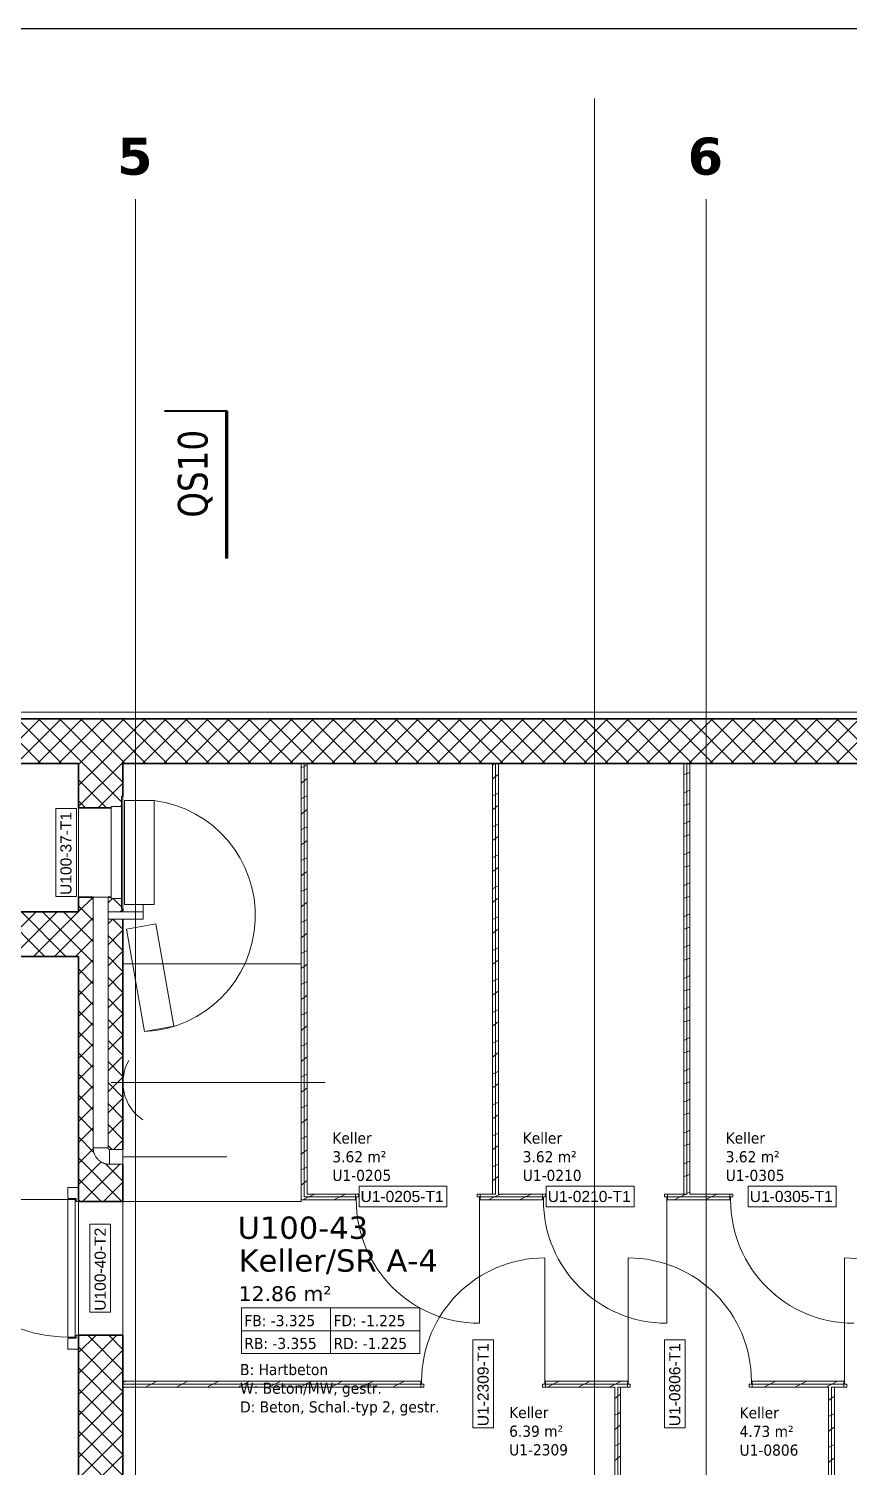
# Model space of a CAD drawing. Extents: x -982 to 937, y -179 to 616.
# Drawn here: x -601 to -490.6, y 421.8 to 615.5 of the extents above; entities that cross this region are included whole.
import ezdxf
from ezdxf.lldxf.tags import DXFTag

# ---------------------------------------------------------------- set-up
doc = ezdxf.new("R2010")
doc.units = 0
doc.layers.get('0').update_dxf_attribs({"lineweight": 13})
for name, color, linetype, lineweight in [('A-AREA-____-IDEN', 7, 'Continuous', 5), ('A-DETL-____-THIN', 7, 'Continuous', 9), ('A-DETL-GENF-HDLN', 7, '_Verdeckte Linien_', 9), ('A-DOOR-____-HDLN', 7, '_Verdeckte Linien_', 9), ('A-DOOR-____-IDEN', 7, 'Continuous', 5), ('A-DOOR-____-OTLN', 7, 'Continuous', 9), ('A-DOOR-FRAM-MCUT', 7, 'Continuous', 9), ('A-DOOR-FRAM-OTLN', 7, 'Continuous', 9), ('A-DOOR-OPNG-OTLN', 7, 'Continuous', 9), ('A-WALL-____-MCUT', 7, 'Continuous', 35), ('A-WALL-____-PATT', 7, 'Continuous', 35), ('A-WALL-FNSH-MCUT', 7, 'Continuous', 35), ('I-WALL-____-OTLN', 7, 'Continuous', 9), ('M-HVAC-DUCT-OTLN', 7, 'Continuous', 9), ('Q-SPCQ-____-HDLN', 7, '_Verdeckte Linien_', 9), ('S-GRID-____-OTLN', 7, 'Continuous', 5)]:
    doc.layers.add(name, color=color, linetype=linetype, lineweight=lineweight)
for name, color, linetype, lineweight, true_color in [('A-DETL-____-OTLN', 5, 'Continuous', 9, 0x0000ff), ('G-____-____-SYMB', 7, 'Strichpunkt - Weit', 5, 0x008080), ('S-GRID-____-IDEN', 7, 'Continuous', 9, 0x5555aa)]:
    doc.layers.add(name, color=color, linetype=linetype, lineweight=lineweight, true_color=true_color)
doc.styles.get("Standard").update_dxf_attribs({"font": 'arial.ttf'})
tags = doc.linetypes.add('_Rasterlinie_', pattern=[0.375, 0.2, -0.05, 0.075, -0.05]).pattern_tags.tags
tags[10:11] = [DXFTag(74, 4), DXFTag(75, 0), DXFTag(340, '0'), DXFTag(46, 1.0), DXFTag(50, 0.0), DXFTag(44, 0.0), DXFTag(45, 0.0)]
tags[8:9] = [DXFTag(74, 4), DXFTag(75, 0), DXFTag(340, '0'), DXFTag(46, 1.0), DXFTag(50, 0.0), DXFTag(44, 0.0), DXFTag(45, 0.0)]
tags[6:7] = [DXFTag(74, 4), DXFTag(75, 0), DXFTag(340, '0'), DXFTag(46, 1.0), DXFTag(50, 0.0), DXFTag(44, 0.0), DXFTag(45, 0.0)]
tags[4:5] = [DXFTag(74, 4), DXFTag(75, 0), DXFTag(340, '0'), DXFTag(46, 1.0), DXFTag(50, 0.0), DXFTag(44, 0.0), DXFTag(45, 0.0)]
tags = doc.linetypes.add('_Schnittlinie_', pattern=[0.3, 0.15, -0.05, 0.05, -0.05]).pattern_tags.tags
tags[10:11] = [DXFTag(74, 4), DXFTag(75, 0), DXFTag(340, '0'), DXFTag(46, 1.0), DXFTag(50, 0.0), DXFTag(44, 0.0), DXFTag(45, 0.0)]
tags[8:9] = [DXFTag(74, 4), DXFTag(75, 0), DXFTag(340, '0'), DXFTag(46, 1.0), DXFTag(50, 0.0), DXFTag(44, 0.0), DXFTag(45, 0.0)]
tags[6:7] = [DXFTag(74, 4), DXFTag(75, 0), DXFTag(340, '0'), DXFTag(46, 1.0), DXFTag(50, 0.0), DXFTag(44, 0.0), DXFTag(45, 0.0)]
tags[4:5] = [DXFTag(74, 4), DXFTag(75, 0), DXFTag(340, '0'), DXFTag(46, 1.0), DXFTag(50, 0.0), DXFTag(44, 0.0), DXFTag(45, 0.0)]
tags = doc.linetypes.add('_Strichliert - Fein_', pattern=[0.15, 0.1, -0.05]).pattern_tags.tags
tags[6:7] = [DXFTag(74, 4), DXFTag(75, 0), DXFTag(340, '0'), DXFTag(46, 1.0), DXFTag(50, 0.0), DXFTag(44, 0.0), DXFTag(45, 0.0)]
tags[4:5] = [DXFTag(74, 4), DXFTag(75, 0), DXFTag(340, '0'), DXFTag(46, 1.0), DXFTag(50, 0.0), DXFTag(44, 0.0), DXFTag(45, 0.0)]
tags = doc.linetypes.add('_Strichpunkt - Fein_', pattern=[0.2, 0.1, -0.05, 0, -0.05]).pattern_tags.tags
tags[10:11] = [DXFTag(74, 4), DXFTag(75, 0), DXFTag(340, '0'), DXFTag(46, 1.0), DXFTag(50, 0.0), DXFTag(44, 0.0), DXFTag(45, 0.0)]
tags[8:9] = [DXFTag(74, 4), DXFTag(75, 0), DXFTag(340, '0'), DXFTag(46, 1.0), DXFTag(50, 0.0), DXFTag(44, 0.0), DXFTag(45, 0.0)]
tags[6:7] = [DXFTag(74, 4), DXFTag(75, 0), DXFTag(340, '0'), DXFTag(46, 1.0), DXFTag(50, 0.0), DXFTag(44, 0.0), DXFTag(45, 0.0)]
tags[4:5] = [DXFTag(74, 4), DXFTag(75, 0), DXFTag(340, '0'), DXFTag(46, 1.0), DXFTag(50, 0.0), DXFTag(44, 0.0), DXFTag(45, 0.0)]
tags = doc.linetypes.add('_Verdeckte Linien_', pattern=[0.15, 0.1, -0.05]).pattern_tags.tags
tags[6:7] = [DXFTag(74, 4), DXFTag(75, 0), DXFTag(340, '0'), DXFTag(46, 1.0), DXFTag(50, 0.0), DXFTag(44, 0.0), DXFTag(45, 0.0)]
tags[4:5] = [DXFTag(74, 4), DXFTag(75, 0), DXFTag(340, '0'), DXFTag(46, 1.0), DXFTag(50, 0.0), DXFTag(44, 0.0), DXFTag(45, 0.0)]
tags = doc.linetypes.add('Strich Punkt fein', pattern=[0.2, 0.1, -0.05, 0, -0.05]).pattern_tags.tags
tags[10:11] = [DXFTag(74, 4), DXFTag(75, 0), DXFTag(340, '0'), DXFTag(46, 1.0), DXFTag(50, 0.0), DXFTag(44, 0.0), DXFTag(45, 0.0)]
tags[8:9] = [DXFTag(74, 4), DXFTag(75, 0), DXFTag(340, '0'), DXFTag(46, 1.0), DXFTag(50, 0.0), DXFTag(44, 0.0), DXFTag(45, 0.0)]
tags[6:7] = [DXFTag(74, 4), DXFTag(75, 0), DXFTag(340, '0'), DXFTag(46, 1.0), DXFTag(50, 0.0), DXFTag(44, 0.0), DXFTag(45, 0.0)]
tags[4:5] = [DXFTag(74, 4), DXFTag(75, 0), DXFTag(340, '0'), DXFTag(46, 1.0), DXFTag(50, 0.0), DXFTag(44, 0.0), DXFTag(45, 0.0)]
tags = doc.linetypes.add('Strichpunkt - Weit', pattern=[0.5, 0.2, -0.15, 0, -0.15]).pattern_tags.tags
tags[10:11] = [DXFTag(74, 4), DXFTag(75, 0), DXFTag(340, '0'), DXFTag(46, 1.0), DXFTag(50, 0.0), DXFTag(44, 0.0), DXFTag(45, 0.0)]
tags[8:9] = [DXFTag(74, 4), DXFTag(75, 0), DXFTag(340, '0'), DXFTag(46, 1.0), DXFTag(50, 0.0), DXFTag(44, 0.0), DXFTag(45, 0.0)]
tags[6:7] = [DXFTag(74, 4), DXFTag(75, 0), DXFTag(340, '0'), DXFTag(46, 1.0), DXFTag(50, 0.0), DXFTag(44, 0.0), DXFTag(45, 0.0)]
tags[4:5] = [DXFTag(74, 4), DXFTag(75, 0), DXFTag(340, '0'), DXFTag(46, 1.0), DXFTag(50, 0.0), DXFTag(44, 0.0), DXFTag(45, 0.0)]

# ---------------------------------------------------------------- blocks, each defined once
blk = doc.blocks.new('Referenz-A0UJ2GQRXE', base_point=(-954.02, -167.52))
at = {"layer": 'A-AREA-____-IDEN', "color": 0, "linetype": 'Continuous', "ltscale": 0.13}
for p, q in [((-572.4, 443.25), (-548.4, 443.25)), ((-572.4, 437.12), (-572.4, 443.25)), ((-560.4, 443.25), (-560.4, 437.12)), ((-548.4, 443.25), (-548.4, 437.12)), ((-572.4, 440.18), (-548.4, 440.18)), ((-548.4, 437.12), (-572.4, 437.12))]:
    blk.add_line(p, q, dxfattribs=at)
at = {"layer": 'A-DETL-____-OTLN', "color": 0, "linetype": '_Strichliert - Fein_', "ltscale": 0.13}
blk.add_line((259.16, 523.47), (-948.54, 523.47), dxfattribs=at)
at = {"layer": 'A-DETL-____-THIN', "color": 0, "linetype": 'Continuous', "ltscale": 0.13}
for p, q in [((-584.16, 511.59), (-588.16, 511.59)), ((-588.16, 511.59), (-588.16, 497.59)), ((-584.16, 497.59), (-584.16, 511.59)), ((-588.16, 497.59), (-584.16, 497.59))]:
    blk.add_line(p, q, dxfattribs=at)
at = {"layer": 'A-DETL-GENF-HDLN', "color": 0, "linetype": '_Verdeckte Linien_', "ltscale": 0.13}
for p, q in [((-583.93, 494.96), (-587.87, 494.27)), ((-587.87, 494.27), (-585.44, 480.48)), ((-581.5, 481.18), (-583.93, 494.96)), ((-588.36, 476.59), (-588.36, 489.59)), ((-588.36, 489.59), (-564.36, 489.59)), ((-564.36, 489.59), (-564.36, 457.59)), ((-585.44, 480.48), (-581.5, 481.18)), ((-589.96, 473.59), (-561.16, 473.59)), ((-588.36, 457.59), (-588.36, 468.59)), ((-588.36, 463.59), (-574.36, 463.59)), ((-564.36, 457.59), (-588.36, 457.59))]:
    blk.add_line(p, q, dxfattribs=at)
blk.add_ellipse((-582.36, 473.59), major_axis=(-5.2, 3), ratio=1, start_param=0, end_param=1.50871, dxfattribs=at)
at = {"layer": 'A-DOOR-____-HDLN', "color": 0, "linetype": '_Verdeckte Linien_', "ltscale": 0.13}
blk.add_ellipse((-586.16, 496.09), major_axis=(0.72, -15.61), ratio=1, start_param=0, end_param=2.96706, dxfattribs=at)
at = {"layer": 'A-DOOR-____-IDEN', "color": 0, "linetype": 'Continuous', "ltscale": 0.13}
for p, q in [((-597.41, 498.67), (-597.41, 510.51)), ((-597.41, 510.51), (-594.63, 510.51)), ((-594.63, 510.51), (-594.63, 498.67)), ((-594.63, 498.67), (-597.41, 498.67)), ((-556.58, 459.63), (-544.74, 459.63)), ((-556.58, 456.85), (-556.58, 459.63)), ((-544.74, 459.63), (-544.74, 456.85)), ((-531.38, 459.63), (-519.54, 459.63)), ((-531.38, 456.85), (-531.38, 459.63)), ((-519.54, 459.63), (-519.54, 456.85)), ((-504.18, 459.63), (-492.34, 459.63)), ((-504.18, 456.85), (-504.18, 459.63)), ((-492.34, 459.63), (-492.34, 456.85)), ((-544.74, 456.85), (-556.58, 456.85)), ((-519.54, 456.85), (-531.38, 456.85)), ((-492.34, 456.85), (-504.18, 456.85)), ((-592.8, 442.67), (-592.8, 454.51)), ((-592.8, 454.51), (-590.02, 454.51)), ((-590.02, 454.51), (-590.02, 442.67)), ((-590.02, 442.67), (-592.8, 442.67)), ((-541.25, 427.12), (-541.25, 438.96)), ((-541.25, 438.96), (-538.47, 438.96)), ((-538.47, 438.96), (-538.47, 427.12)), ((-515.45, 427.12), (-515.45, 438.96)), ((-515.45, 438.96), (-512.67, 438.96)), ((-512.67, 438.96), (-512.67, 427.12)), ((-538.47, 427.12), (-541.25, 427.12)), ((-512.67, 427.12), (-515.45, 427.12))]:
    blk.add_line(p, q, dxfattribs=at)
at = {"layer": 'A-DOOR-____-OTLN', "color": 0, "linetype": 'Continuous', "ltscale": 0.13}
for p, q in [((-585.66, 496.6), (-590.36, 496.6)), ((-586.66, 497.59), (-586.66, 496.6)), ((-585.66, 496.6), (-585.66, 497.59)), ((-585.66, 495.6), (-585.66, 496.6)), ((-590.36, 495.6), (-585.66, 495.6)), ((-595.8, 457.85), (-594.8, 457.85)), ((-595.8, 439.33), (-595.8, 457.85)), ((-594.8, 457.85), (-594.8, 439.33)), ((-594.8, 439.33), (-595.8, 439.33))]:
    blk.add_line(p, q, dxfattribs=at)
at = {"layer": 'A-DOOR-____-OTLN', "color": 0, "linetype": 'Strich Punkt fein', "ltscale": 0.13}
for p, q in [((-594.36, 457.59), (-594.36, 439.59)), ((-588.36, 439.59), (-588.36, 457.59))]:
    blk.add_line(p, q, dxfattribs=at)
at = {"layer": 'A-DOOR-FRAM-MCUT', "color": 0, "linetype": 'Continuous', "ltscale": 0.13}
for p, q in [((-595.8, 459.49), (-594.36, 459.49)), ((-595.8, 457.99), (-595.8, 459.49)), ((-594.36, 459.49), (-594.36, 457.59)), ((-594.66, 457.99), (-595.8, 457.99)), ((-594.66, 457.59), (-594.66, 457.99)), ((-594.36, 457.59), (-594.66, 457.59)), ((-557.06, 458.59), (-556.66, 458.59)), ((-557.06, 457.79), (-557.06, 458.59)), ((-556.96, 457.79), (-557.06, 457.79)), ((-556.96, 458.19), (-556.96, 457.79)), ((-556.66, 458.19), (-556.96, 458.19)), ((-556.66, 458.59), (-556.66, 458.19)), ((-540.66, 458.59), (-540.26, 458.59)), ((-540.66, 458.19), (-540.66, 458.59)), ((-540.36, 458.19), (-540.66, 458.19)), ((-540.36, 457.79), (-540.36, 458.19)), ((-540.26, 457.79), (-540.36, 457.79)), ((-540.26, 458.59), (-540.26, 457.79)), ((-531.86, 458.59), (-531.46, 458.59)), ((-531.86, 457.79), (-531.86, 458.59)), ((-531.76, 457.79), (-531.86, 457.79)), ((-531.76, 458.19), (-531.76, 457.79)), ((-531.46, 458.19), (-531.76, 458.19)), ((-531.46, 458.59), (-531.46, 458.19)), ((-515.46, 458.59), (-515.06, 458.59)), ((-515.46, 458.19), (-515.46, 458.59)), ((-515.16, 458.19), (-515.46, 458.19)), ((-515.16, 457.79), (-515.16, 458.19)), ((-515.06, 457.79), (-515.16, 457.79)), ((-515.06, 458.59), (-515.06, 457.79)), ((-506.66, 458.59), (-506.26, 458.59)), ((-506.66, 457.79), (-506.66, 458.59)), ((-506.56, 457.79), (-506.66, 457.79)), ((-506.56, 458.19), (-506.56, 457.79)), ((-506.26, 458.19), (-506.56, 458.19)), ((-506.26, 458.59), (-506.26, 458.19)), ((-595.8, 439.19), (-594.66, 439.19)), ((-595.8, 437.69), (-595.8, 439.19)), ((-594.66, 439.59), (-594.36, 439.59)), ((-594.66, 439.19), (-594.66, 439.59)), ((-594.36, 439.59), (-594.36, 437.69)), ((-594.36, 437.69), (-595.8, 437.69)), ((-548.16, 433.39), (-548.26, 433.39)), ((-548.26, 433.39), (-548.26, 432.59)), ((-548.26, 432.59), (-547.86, 432.59)), ((-548.16, 432.99), (-548.16, 433.39)), ((-547.86, 432.99), (-548.16, 432.99)), ((-547.86, 432.59), (-547.86, 432.99)), ((-531.56, 432.99), (-531.86, 432.99)), ((-531.86, 432.99), (-531.86, 432.59)), ((-531.86, 432.59), (-531.46, 432.59)), ((-531.46, 433.39), (-531.56, 433.39)), ((-531.56, 433.39), (-531.56, 432.99)), ((-531.46, 432.59), (-531.46, 433.39)), ((-520.46, 432.59), (-520.46, 433.39)), ((-520.46, 433.39), (-520.36, 433.39)), ((-520.06, 432.59), (-520.46, 432.59)), ((-520.36, 433.39), (-520.36, 432.99)), ((-520.36, 432.99), (-520.06, 432.99)), ((-520.06, 432.99), (-520.06, 432.59)), ((-504.06, 432.99), (-503.76, 432.99)), ((-504.06, 432.59), (-504.06, 432.99)), ((-503.66, 432.59), (-504.06, 432.59)), ((-503.76, 432.99), (-503.76, 433.39)), ((-503.76, 433.39), (-503.66, 433.39)), ((-503.66, 433.39), (-503.66, 432.59)), ((-491.33, 432.59), (-491.33, 433.39)), ((-491.33, 433.39), (-491.23, 433.39)), ((-490.93, 432.59), (-491.33, 432.59)), ((-491.23, 433.39), (-491.23, 432.99)), ((-491.23, 432.99), (-490.93, 432.99)), ((-490.93, 432.99), (-490.93, 432.59))]:
    blk.add_line(p, q, dxfattribs=at)
at = {"layer": 'A-DOOR-FRAM-OTLN', "color": 0, "linetype": 'Continuous', "ltscale": 0.13}
for p, q in [((-588.56, 512.19), (-588.36, 512.19)), ((-588.56, 512.19), (-588.56, 496.99)), ((-588.36, 496.99), (-588.36, 512.19)), ((-589.96, 510.79), (-588.56, 510.79)), ((-589.96, 510.79), (-589.96, 498.39)), ((-588.56, 498.39), (-589.96, 498.39)), ((-588.36, 496.99), (-588.56, 496.99))]:
    blk.add_line(p, q, dxfattribs=at)
at = {"layer": 'A-DOOR-OPNG-OTLN', "color": 0, "linetype": 'Continuous', "ltscale": 0.13}
for p, q in [((-614.32, 457.85), (-595.8, 457.85)), ((-540.36, 457.79), (-540.36, 441.19)), ((-515.16, 457.79), (-515.16, 441.19)), ((-531.56, 433.39), (-531.56, 449.99)), ((-520.36, 433.39), (-520.36, 449.99)), ((-491.23, 433.39), (-491.23, 449.99))]:
    blk.add_line(p, q, dxfattribs=at)
for centre, major_axis in [((-595.8, 457.85), (-18.52, 0)), ((-540.36, 457.79), (-16.6, 0)), ((-515.16, 457.79), (-16.6, 0)), ((-489.96, 457.79), (-16.6, 0)), ((-531.56, 433.39), (0, 16.6)), ((-520.36, 433.39), (16.6, 0)), ((-491.23, 433.39), (16.6, 0))]:
    blk.add_ellipse(centre, major_axis=major_axis, ratio=1, start_param=0, end_param=1.570796, dxfattribs=at)
at = {"layer": 'A-WALL-____-MCUT', "color": 0, "linetype": 'Continuous', "ltscale": 0.35}
for p, q in [((246.34, 522.59), (-948.54, 522.59)), ((-948.54, 516.59), (-594.36, 516.59)), ((-594.36, 516.59), (-594.36, 510.59)), ((-588.36, 516.59), (-461.32, 516.59)), ((-588.36, 512.19), (-588.36, 516.59)), ((-594.36, 510.59), (-589.96, 510.59)), ((-594.36, 498.59), (-594.36, 496.59)), ((-592.36, 498.59), (-594.36, 498.59)), ((-589.96, 498.59), (-590.36, 498.59)), ((-594.36, 496.59), (-657.46, 496.59)), ((-588.36, 496.6), (-588.36, 496.99)), ((-588.36, 464.59), (-588.36, 495.6)), ((-594.36, 490.59), (-657.46, 490.59)), ((-594.36, 490.59), (-594.36, 457.59)), ((-588.36, 457.59), (-588.36, 462.59)), ((-594.36, 457.59), (-588.36, 457.59)), ((-594.36, 439.59), (-594.36, 327.99)), ((-588.36, 439.59), (-594.36, 439.59)), ((-588.36, 393.99), (-588.36, 439.59))]:
    blk.add_line(p, q, dxfattribs=at)
at = {"layer": 'A-WALL-____-MCUT', "color": 0, "linetype": 'Continuous', "lineweight": 9, "ltscale": 0.13}
for p, q in [((-563.96, 458.19), (-563.96, 516.59)), ((-538.2, 458.59), (-538.2, 516.59)), ((-512.44, 458.59), (-512.44, 516.59)), ((-563.96, 458.19), (-557.06, 458.19)), ((-540.26, 458.19), (-531.86, 458.19)), ((-538.6, 458.59), (-538.2, 458.59)), ((-515.06, 458.19), (-506.66, 458.19)), ((-512.84, 458.59), (-512.44, 458.59)), ((-588.36, 432.99), (-548.26, 432.99)), ((-531.46, 432.99), (-520.46, 432.99)), ((-521.76, 393.99), (-521.76, 432.59)), ((-521.36, 432.59), (-521.76, 432.59)), ((-503.66, 432.99), (-491.33, 432.99)), ((-492.96, 364.99), (-492.96, 432.59)), ((-492.56, 432.59), (-492.96, 432.59))]:
    blk.add_line(p, q, dxfattribs=at)
at = {"layer": 'A-WALL-____-PATT', "color": 0, "linetype": 'Continuous', "lineweight": 9, "ltscale": 0.13}
for p, q in [((-605.5, 516.59), (-599.5, 522.59)), ((-599.4, 516.59), (-605.4, 522.59)), ((-602.68, 516.59), (-596.68, 522.59)), ((-596.57, 516.59), (-602.57, 522.59)), ((-599.85, 516.59), (-593.85, 522.59)), ((-593.74, 516.59), (-599.74, 522.59)), ((-597.02, 516.59), (-591.02, 522.59)), ((-590.92, 516.59), (-596.92, 522.59)), ((-594.19, 516.59), (-588.46, 522.32)), ((-588.46, 516.96), (-594.09, 522.59)), ((-588.46, 519.79), (-591.26, 522.59)), ((-588.46, 522.32), (-588.19, 522.59)), ((-588.46, 519.5), (-585.36, 522.59)), ((-588.46, 516.67), (-582.53, 522.59)), ((-582.43, 516.59), (-588.43, 522.59)), ((-585.71, 516.59), (-579.71, 522.59)), ((-579.6, 516.59), (-585.6, 522.59)), ((-582.88, 516.59), (-576.88, 522.59)), ((-576.77, 516.59), (-582.77, 522.59)), ((-580.05, 516.59), (-574.05, 522.59)), ((-573.95, 516.59), (-579.95, 522.59)), ((-577.22, 516.59), (-571.22, 522.59)), ((-571.12, 516.59), (-577.12, 522.59)), ((-574.39, 516.59), (-568.39, 522.59)), ((-568.29, 516.59), (-574.29, 522.59)), ((-571.56, 516.59), (-565.56, 522.59)), ((-565.46, 516.59), (-571.46, 522.59)), ((-568.73, 516.59), (-562.73, 522.59)), ((-562.63, 516.59), (-568.63, 522.59)), ((-565.91, 516.59), (-559.91, 522.59)), ((-559.8, 516.59), (-565.8, 522.59)), ((-563.08, 516.59), (-557.08, 522.59)), ((-556.98, 516.59), (-562.98, 522.59)), ((-560.25, 516.59), (-554.25, 522.59)), ((-554.15, 516.59), (-560.15, 522.59)), ((-557.42, 516.59), (-551.42, 522.59)), ((-551.32, 516.59), (-557.32, 522.59)), ((-554.59, 516.59), (-548.59, 522.59)), ((-548.49, 516.59), (-554.49, 522.59)), ((-551.76, 516.59), (-545.76, 522.59)), ((-545.66, 516.59), (-551.66, 522.59)), ((-548.94, 516.59), (-542.94, 522.59)), ((-542.83, 516.59), (-548.83, 522.59)), ((-546.11, 516.59), (-540.11, 522.59)), ((-540, 516.59), (-546, 522.59)), ((-543.28, 516.59), (-537.28, 522.59)), ((-537.18, 516.59), (-543.18, 522.59)), ((-540.45, 516.59), (-534.45, 522.59)), ((-534.35, 516.59), (-540.35, 522.59)), ((-537.62, 516.59), (-531.62, 522.59)), ((-531.52, 516.59), (-537.52, 522.59)), ((-534.79, 516.59), (-528.79, 522.59)), ((-528.69, 516.59), (-534.69, 522.59)), ((-531.97, 516.59), (-525.97, 522.59)), ((-525.86, 516.59), (-531.86, 522.59)), ((-529.14, 516.59), (-523.14, 522.59)), ((-523.03, 516.59), (-529.03, 522.59)), ((-526.31, 516.59), (-520.31, 522.59)), ((-520.21, 516.59), (-526.21, 522.59)), ((-523.48, 516.59), (-517.48, 522.59)), ((-517.38, 516.59), (-523.38, 522.59)), ((-520.65, 516.59), (-514.65, 522.59)), ((-514.55, 516.59), (-520.55, 522.59)), ((-517.82, 516.59), (-511.82, 522.59)), ((-511.72, 516.59), (-517.72, 522.59)), ((-514.99, 516.59), (-508.99, 522.59)), ((-508.89, 516.59), (-514.89, 522.59)), ((-512.17, 516.59), (-506.17, 522.59)), ((-506.06, 516.59), (-512.06, 522.59)), ((-509.34, 516.59), (-503.34, 522.59)), ((-503.24, 516.59), (-509.24, 522.59)), ((-506.51, 516.59), (-500.51, 522.59)), ((-500.41, 516.59), (-506.41, 522.59)), ((-503.68, 516.59), (-497.68, 522.59)), ((-497.58, 516.59), (-503.58, 522.59)), ((-500.85, 516.59), (-494.85, 522.59)), ((-494.75, 516.59), (-500.75, 522.59)), ((-498.02, 516.59), (-492.02, 522.59)), ((-491.92, 516.59), (-497.92, 522.59)), ((-495.2, 516.59), (-489.2, 522.59)), ((-489.09, 516.59), (-495.09, 522.59)), ((-492.37, 516.59), (-486.37, 522.59)), ((-486.26, 516.59), (-492.26, 522.59)), ((-591.36, 516.59), (-588.46, 519.5)), ((-585.26, 516.59), (-588.46, 519.79)), ((-594.36, 516.42), (-594.19, 516.59)), ((-594.36, 513.6), (-591.36, 516.59)), ((-594.36, 510.77), (-588.53, 516.59)), ((-588.56, 511.41), (-593.74, 516.59)), ((-588.36, 514.04), (-590.92, 516.59)), ((-588.53, 516.59), (-588.46, 516.67)), ((-588.09, 516.59), (-588.46, 516.96)), ((-563.96, 516.19), (-564.36, 515.99)), ((-563.56, 516.39), (-563.96, 516.19)), ((-538.2, 516.57), (-538.6, 516.37)), ((-538.16, 516.59), (-538.2, 516.57)), ((-512.04, 515.34), (-512.44, 515.21)), ((-590.57, 510.59), (-594.36, 514.38)), ((-591.71, 510.59), (-588.36, 513.94)), ((-563.96, 514.24), (-564.36, 513.94)), ((-563.56, 514.54), (-563.96, 514.24)), ((-538.2, 514.82), (-538.6, 514.52)), ((-537.85, 515.08), (-538.2, 514.82)), ((-512.44, 515.21), (-512.8, 515.09)), ((-593.4, 510.59), (-594.36, 511.55)), ((-563.96, 512.02), (-564.36, 511.82)), ((-563.56, 512.22), (-563.96, 512.02)), ((-538.2, 512.41), (-538.6, 512.21)), ((-537.8, 512.61), (-538.2, 512.41)), ((-512.44, 512.79), (-512.84, 512.59)), ((-512.04, 512.99), (-512.44, 512.79)), ((-588.68, 510.79), (-588.56, 510.91)), ((-563.96, 510.07), (-564.36, 509.77)), ((-563.56, 510.37), (-563.96, 510.07)), ((-538.2, 510.65), (-538.6, 510.35)), ((-537.85, 510.91), (-538.2, 510.65)), ((-512.44, 511.04), (-512.8, 510.92)), ((-512.04, 511.18), (-512.44, 511.04)), ((-563.96, 507.86), (-564.36, 507.66)), ((-563.56, 508.06), (-563.96, 507.86)), ((-538.2, 508.24), (-538.6, 508.04)), ((-537.8, 508.44), (-538.2, 508.24)), ((-512.44, 508.63), (-512.84, 508.43)), ((-512.04, 508.83), (-512.44, 508.63)), ((-563.96, 505.91), (-564.36, 505.61)), ((-563.56, 506.21), (-563.96, 505.91)), ((-538.2, 506.49), (-538.6, 506.19)), ((-537.85, 506.75), (-538.2, 506.49)), ((-512.44, 506.88), (-512.8, 506.76)), ((-512.04, 507.01), (-512.44, 506.88)), ((-563.56, 503.89), (-563.96, 503.69)), ((-538.2, 504.08), (-538.6, 503.88)), ((-537.8, 504.28), (-538.2, 504.08)), ((-512.44, 504.46), (-512.84, 504.26)), ((-512.04, 504.66), (-512.44, 504.46)), ((-563.96, 503.69), (-564.36, 503.49)), ((-563.56, 502.04), (-563.96, 501.74)), ((-538.2, 502.32), (-538.6, 502.02)), ((-537.85, 502.58), (-538.2, 502.32)), ((-512.44, 502.71), (-512.8, 502.59)), ((-512.04, 502.85), (-512.44, 502.71)), ((-563.96, 501.74), (-564.36, 501.44)), ((-538.2, 499.91), (-538.6, 499.71)), ((-537.8, 500.11), (-538.2, 499.91)), ((-512.44, 500.3), (-512.84, 500.1)), ((-512.04, 500.5), (-512.44, 500.3)), ((-594.36, 496.63), (-592.39, 498.59)), ((-592.36, 498.24), (-592.72, 498.59)), ((-590.36, 497.8), (-589.76, 498.39)), ((-588.56, 497.26), (-589.69, 498.39)), ((-563.96, 499.53), (-564.36, 499.33)), ((-563.56, 499.73), (-563.96, 499.53)), ((-538.2, 498.16), (-538.6, 497.86)), ((-537.85, 498.42), (-538.2, 498.16)), ((-512.44, 498.55), (-512.8, 498.43)), ((-512.04, 498.68), (-512.44, 498.55)), ((-606.05, 490.59), (-600.05, 496.59)), ((-598.86, 490.59), (-604.86, 496.59)), ((-603.22, 490.59), (-597.22, 496.59)), ((-596.03, 490.59), (-602.03, 496.59)), ((-600.39, 490.59), (-594.39, 496.59)), ((-593.2, 490.59), (-599.2, 496.59)), ((-592.36, 492.58), (-596.37, 496.59)), ((-593.54, 496.59), (-594.36, 497.41)), ((-592.36, 495.41), (-593.54, 496.59)), ((-588.73, 496.6), (-588.36, 496.97)), ((-563.96, 497.58), (-564.36, 497.28)), ((-563.56, 497.88), (-563.96, 497.58)), ((-512.44, 496.13), (-512.84, 495.93)), ((-512.04, 496.33), (-512.44, 496.13)), ((-597.56, 490.59), (-592.36, 495.8)), ((-590.36, 494.97), (-589.73, 495.6)), ((-590.36, 492.14), (-588.36, 494.14)), ((-588.36, 494.24), (-589.72, 495.6)), ((-563.96, 495.36), (-564.36, 495.16)), ((-563.56, 495.56), (-563.96, 495.36)), ((-538.2, 495.75), (-538.6, 495.55)), ((-537.8, 495.95), (-538.2, 495.75)), ((-537.85, 494.25), (-538.2, 493.99)), ((-512.44, 494.39), (-512.8, 494.26)), ((-512.04, 494.52), (-512.44, 494.39)), ((-594.73, 490.59), (-592.36, 492.97)), ((-588.36, 491.41), (-590.36, 493.41)), ((-563.96, 493.41), (-564.36, 493.11)), ((-563.56, 493.71), (-563.96, 493.41)), ((-538.2, 493.99), (-538.6, 493.69)), ((-512.04, 492.17), (-512.44, 491.97)), ((-592.36, 489.75), (-593.2, 490.59)), ((-590.36, 489.31), (-589.08, 490.59)), ((-588.36, 488.58), (-590.36, 490.58)), ((-589.08, 490.59), (-588.36, 491.31)), ((-563.96, 491.2), (-564.36, 491)), ((-563.56, 491.4), (-563.96, 491.2)), ((-538.2, 491.58), (-538.6, 491.38)), ((-537.8, 491.78), (-538.2, 491.58)), ((-512.44, 491.97), (-512.84, 491.77)), ((-512.44, 490.22), (-512.8, 490.1)), ((-512.04, 490.35), (-512.44, 490.22)), ((-594.36, 488.14), (-592.36, 490.14)), ((-592.36, 486.92), (-594.36, 488.92)), ((-590.36, 486.48), (-588.36, 488.48)), ((-563.96, 489.25), (-564.36, 488.95)), ((-563.56, 489.55), (-563.96, 489.25)), ((-538.2, 489.83), (-538.6, 489.53)), ((-537.85, 490.09), (-538.2, 489.83)), ((-594.36, 485.31), (-592.36, 487.31)), ((-588.36, 485.75), (-590.36, 487.75)), ((-563.96, 487.03), (-564.36, 486.83)), ((-563.56, 487.23), (-563.96, 487.03)), ((-538.2, 487.42), (-538.6, 487.22)), ((-537.8, 487.62), (-538.2, 487.42)), ((-512.44, 487.8), (-512.84, 487.6)), ((-512.04, 488), (-512.44, 487.8)), ((-592.36, 484.09), (-594.36, 486.09)), ((-594.36, 482.48), (-592.36, 484.48)), ((-590.36, 483.65), (-588.36, 485.65)), ((-588.36, 482.92), (-590.36, 484.92)), ((-563.96, 485.08), (-564.36, 484.78)), ((-563.56, 485.38), (-563.96, 485.08)), ((-538.2, 485.66), (-538.6, 485.36)), ((-537.85, 485.92), (-538.2, 485.66)), ((-512.44, 486.06), (-512.8, 485.94)), ((-512.04, 486.19), (-512.44, 486.06)), ((-592.36, 481.27), (-594.36, 483.27)), ((-590.36, 480.83), (-588.36, 482.83)), ((-563.96, 482.87), (-564.36, 482.67)), ((-563.56, 483.07), (-563.96, 482.87)), ((-538.2, 483.25), (-538.6, 483.05)), ((-537.8, 483.45), (-538.2, 483.25)), ((-512.44, 483.64), (-512.84, 483.44)), ((-512.04, 483.84), (-512.44, 483.64)), ((-594.36, 479.65), (-592.36, 481.65)), ((-588.36, 480.09), (-590.36, 482.09)), ((-563.96, 480.92), (-564.36, 480.62)), ((-563.56, 481.22), (-563.96, 480.92)), ((-538.2, 481.5), (-538.6, 481.2)), ((-537.85, 481.76), (-538.2, 481.5)), ((-512.44, 481.89), (-512.8, 481.77)), ((-512.04, 482.02), (-512.44, 481.89)), ((-592.36, 478.44), (-594.36, 480.44)), ((-594.36, 476.83), (-592.36, 478.83)), ((-590.36, 478), (-588.36, 480)), ((-588.36, 477.27), (-590.36, 479.27)), ((-563.96, 478.7), (-564.36, 478.5)), ((-563.56, 478.9), (-563.96, 478.7)), ((-538.2, 479.09), (-538.6, 478.89)), ((-537.8, 479.29), (-538.2, 479.09)), ((-512.44, 479.48), (-512.84, 479.28)), ((-512.04, 479.68), (-512.44, 479.48)), ((-592.36, 475.61), (-594.36, 477.61)), ((-590.36, 475.17), (-588.36, 477.17)), ((-563.96, 476.75), (-564.36, 476.45)), ((-563.56, 477.05), (-563.96, 476.75)), ((-538.2, 477.33), (-538.6, 477.03)), ((-537.85, 477.6), (-538.2, 477.33)), ((-512.44, 477.73), (-512.8, 477.61)), ((-512.04, 477.86), (-512.44, 477.73)), ((-594.36, 474), (-592.36, 476)), ((-592.36, 472.78), (-594.36, 474.78)), ((-588.36, 474.44), (-590.36, 476.44)), ((-563.56, 474.74), (-563.96, 474.54)), ((-538.2, 474.92), (-538.6, 474.72)), ((-537.8, 475.12), (-538.2, 474.92)), ((-512.44, 475.31), (-512.84, 475.11)), ((-512.04, 475.51), (-512.44, 475.31)), ((-594.36, 471.17), (-592.36, 473.17)), ((-590.36, 472.34), (-588.36, 474.34)), ((-588.36, 471.61), (-590.36, 473.61)), ((-563.96, 474.54), (-564.36, 474.34)), ((-563.56, 472.89), (-563.96, 472.59)), ((-538.2, 473.17), (-538.6, 472.87)), ((-537.85, 473.43), (-538.2, 473.17)), ((-512.44, 473.56), (-512.8, 473.44)), ((-512.04, 473.7), (-512.44, 473.56)), ((-592.36, 469.95), (-594.36, 471.95)), ((-590.36, 469.51), (-588.36, 471.51)), ((-588.36, 468.78), (-590.36, 470.78)), ((-563.96, 472.59), (-564.36, 472.29)), ((-537.8, 470.96), (-538.2, 470.76)), ((-512.44, 471.15), (-512.84, 470.95)), ((-512.04, 471.35), (-512.44, 471.15)), ((-594.36, 468.34), (-592.36, 470.34)), ((-592.36, 467.12), (-594.36, 469.12)), ((-563.96, 470.37), (-564.36, 470.17)), ((-563.56, 470.57), (-563.96, 470.37)), ((-538.2, 470.76), (-538.6, 470.56)), ((-538.2, 469), (-538.6, 468.7)), ((-537.85, 469.27), (-538.2, 469)), ((-512.44, 469.4), (-512.8, 469.28)), ((-512.04, 469.53), (-512.44, 469.4)), ((-594.36, 465.51), (-592.36, 467.51)), ((-590.36, 466.68), (-588.36, 468.68)), ((-588.36, 465.95), (-590.36, 467.95)), ((-563.96, 468.42), (-564.36, 468.12)), ((-563.56, 468.72), (-563.96, 468.42)), ((-512.44, 466.98), (-512.84, 466.78)), ((-512.04, 467.18), (-512.44, 466.98)), ((-592.27, 464.2), (-594.36, 466.3)), ((-589.83, 464.59), (-590.36, 465.12)), ((-589.62, 464.59), (-588.36, 465.86)), ((-563.96, 466.21), (-564.36, 466.01)), ((-563.56, 466.41), (-563.96, 466.21)), ((-538.2, 466.6), (-538.6, 466.4)), ((-537.8, 466.8), (-538.2, 466.6)), ((-537.84, 465.1), (-538.2, 464.84)), ((-512.44, 465.23), (-512.8, 465.11)), ((-512.04, 465.37), (-512.44, 465.23)), ((-594.36, 462.68), (-592.34, 464.7)), ((-588.49, 457.59), (-594.36, 463.47)), ((-563.96, 464.26), (-564.36, 463.96)), ((-563.56, 464.56), (-563.96, 464.26)), ((-538.2, 464.84), (-538.6, 464.54)), ((-594.36, 459.86), (-591.28, 462.93)), ((-593.79, 457.59), (-588.79, 462.59)), ((-588.36, 460.3), (-590.75, 462.69)), ((-563.96, 462.04), (-564.36, 461.84)), ((-563.56, 462.24), (-563.96, 462.04)), ((-538.2, 462.43), (-538.6, 462.23)), ((-537.8, 462.63), (-538.2, 462.43)), ((-512.44, 462.82), (-512.84, 462.62)), ((-512.04, 463.02), (-512.44, 462.82)), ((-512.04, 461.2), (-512.44, 461.07)), ((-591.31, 457.59), (-594.36, 460.64)), ((-590.97, 457.59), (-588.36, 460.2)), ((-563.96, 460.09), (-564.36, 459.79)), ((-563.56, 460.39), (-563.96, 460.09)), ((-538.2, 460.67), (-538.6, 460.37)), ((-537.84, 460.94), (-538.2, 460.67)), ((-512.44, 461.07), (-512.8, 460.95)), ((-594.14, 457.59), (-594.36, 457.81)), ((-563.96, 457.88), (-564.13, 457.79)), ((-563.33, 458.19), (-563.96, 457.88)), ((-562.53, 458.59), (-563.33, 458.19)), ((-559.17, 458.19), (-559.97, 457.79)), ((-558.37, 458.59), (-559.17, 458.19)), ((-538.34, 458.19), (-539.14, 457.79)), ((-537.54, 458.59), (-538.34, 458.19)), ((-534.18, 458.19), (-534.98, 457.79)), ((-533.38, 458.59), (-534.18, 458.19)), ((-513.35, 458.19), (-514.15, 457.79)), ((-512.55, 458.59), (-513.35, 458.19)), ((-512.44, 458.65), (-512.55, 458.59)), ((-512.04, 458.85), (-512.44, 458.65)), ((-509.19, 458.19), (-509.99, 457.79)), ((-508.39, 458.59), (-509.19, 458.19)), ((-594.36, 437.23), (-591.99, 439.59)), ((-594.36, 434.4), (-589.17, 439.59)), ((-588.36, 432.01), (-594.36, 438.01)), ((-588.36, 434.84), (-593.11, 439.59)), ((-588.36, 437.67), (-590.28, 439.59)), ((-594.36, 431.57), (-588.36, 437.57)), ((-588.36, 429.18), (-594.36, 435.18)), ((-594.36, 428.74), (-588.36, 434.74)), ((-588.36, 426.35), (-594.36, 432.35)), ((-587.94, 433.39), (-588.36, 433.19)), ((-585.27, 432.63), (-585.37, 432.59)), ((-584.58, 432.99), (-585.21, 432.68)), ((-583.78, 433.39), (-584.58, 432.99)), ((-581.11, 432.63), (-581.2, 432.59)), ((-580.41, 432.99), (-581.04, 432.68)), ((-579.61, 433.39), (-580.41, 432.99)), ((-576.94, 432.63), (-577.04, 432.59)), ((-576.25, 432.99), (-576.88, 432.68)), ((-575.45, 433.39), (-576.25, 432.99)), ((-572.78, 432.63), (-572.87, 432.59)), ((-572.08, 432.99), (-572.71, 432.68)), ((-571.28, 433.39), (-572.08, 432.99)), ((-568.61, 432.63), (-568.71, 432.59)), ((-567.92, 432.99), (-568.55, 432.68)), ((-567.12, 433.39), (-567.92, 432.99)), ((-564.45, 432.63), (-564.55, 432.59)), ((-563.75, 432.99), (-564.38, 432.68)), ((-562.95, 433.39), (-563.75, 432.99)), ((-560.28, 432.63), (-560.38, 432.59)), ((-559.59, 432.99), (-560.22, 432.68)), ((-558.79, 433.39), (-559.59, 432.99)), ((-556.12, 432.63), (-556.22, 432.59)), ((-555.42, 432.99), (-556.05, 432.68)), ((-554.62, 433.39), (-555.42, 432.99)), ((-551.95, 432.63), (-552.05, 432.59)), ((-551.26, 432.99), (-551.89, 432.68)), ((-550.46, 433.39), (-551.26, 432.99)), ((-531.12, 432.63), (-531.23, 432.59)), ((-530.44, 432.99), (-531.06, 432.68)), ((-529.64, 433.39), (-530.44, 432.99)), ((-526.96, 432.63), (-527.06, 432.59)), ((-526.27, 432.99), (-526.9, 432.68)), ((-525.47, 433.39), (-526.27, 432.99)), ((-522.79, 432.63), (-522.9, 432.59)), ((-522.11, 432.99), (-522.73, 432.68)), ((-521.31, 433.39), (-522.11, 432.99)), ((-501.97, 432.63), (-502.07, 432.59)), ((-501.28, 432.99), (-501.91, 432.68)), ((-500.48, 433.39), (-501.28, 432.99)), ((-497.8, 432.63), (-497.91, 432.59)), ((-497.12, 432.99), (-497.74, 432.68)), ((-496.32, 433.39), (-497.12, 432.99)), ((-493.64, 432.63), (-493.75, 432.59)), ((-492.95, 432.99), (-493.58, 432.68)), ((-492.15, 433.39), (-492.95, 432.99)), ((-594.36, 425.91), (-588.36, 431.91)), ((-521.76, 431.35), (-522.16, 431.05)), ((-521.36, 431.65), (-521.76, 431.35)), ((-492.96, 431.08), (-493.36, 430.78)), ((-492.56, 431.38), (-492.96, 431.08)), ((-588.36, 423.53), (-594.36, 429.53)), ((-594.36, 423.09), (-588.36, 429.09)), ((-521.76, 429), (-522.16, 428.8)), ((-521.36, 429.2), (-521.76, 429)), ((-492.96, 428.82), (-493.36, 428.62)), ((-492.56, 429.02), (-492.96, 428.82)), ((-588.36, 420.7), (-594.36, 426.7)), ((-594.36, 420.26), (-588.36, 426.26)), ((-521.76, 427.19), (-522.16, 426.89)), ((-521.36, 427.49), (-521.76, 427.19)), ((-492.96, 426.92), (-493.36, 426.62)), ((-492.56, 427.22), (-492.96, 426.92)), ((-521.76, 424.84), (-522.16, 424.64)), ((-521.36, 425.04), (-521.76, 424.84)), ((-492.96, 424.66), (-493.36, 424.46)), ((-492.56, 424.86), (-492.96, 424.66)), ((-588.36, 417.87), (-594.36, 423.87)), ((-594.36, 417.43), (-588.36, 423.43)), ((-521.76, 423.02), (-522.16, 422.72)), ((-521.36, 423.32), (-521.76, 423.02)), ((-492.96, 422.75), (-493.36, 422.45)), ((-492.56, 423.05), (-492.96, 422.75))]:
    blk.add_line(p, q, dxfattribs=at)
at = {"layer": 'A-WALL-FNSH-MCUT', "color": 0, "linetype": 'Continuous', "lineweight": 9, "ltscale": 0.13}
for p, q in [((-564.36, 516.59), (-564.36, 457.79)), ((-563.56, 458.59), (-563.56, 516.59)), ((-538.6, 516.59), (-538.6, 458.59)), ((-537.8, 458.59), (-537.8, 516.59)), ((-512.84, 516.59), (-512.84, 458.59)), ((-512.04, 458.59), (-512.04, 516.59)), ((-564.36, 457.79), (-557.06, 457.79)), ((-557.06, 458.59), (-563.56, 458.59)), ((-557.06, 457.79), (-557.06, 458.59)), ((-538.6, 458.59), (-540.26, 458.59)), ((-540.26, 458.59), (-540.26, 457.79)), ((-540.26, 457.79), (-531.86, 457.79)), ((-531.86, 458.59), (-537.8, 458.59)), ((-531.86, 457.79), (-531.86, 458.59)), ((-512.84, 458.59), (-515.06, 458.59)), ((-515.06, 458.59), (-515.06, 457.79)), ((-515.06, 457.79), (-506.66, 457.79)), ((-506.66, 458.59), (-512.04, 458.59)), ((-506.66, 457.79), (-506.66, 458.59)), ((-548.26, 433.39), (-588.36, 433.39)), ((-588.36, 432.59), (-548.26, 432.59)), ((-548.26, 432.59), (-548.26, 433.39)), ((-520.46, 433.39), (-531.46, 433.39)), ((-531.46, 433.39), (-531.46, 432.59)), ((-531.46, 432.59), (-522.16, 432.59)), ((-522.16, 432.59), (-522.16, 393.99)), ((-521.36, 432.59), (-520.46, 432.59)), ((-521.36, 393.99), (-521.36, 432.59)), ((-520.46, 432.59), (-520.46, 433.39)), ((-491.33, 433.39), (-503.66, 433.39)), ((-503.66, 433.39), (-503.66, 432.59)), ((-503.66, 432.59), (-493.36, 432.59)), ((-493.36, 432.59), (-493.36, 364.99)), ((-492.56, 432.59), (-491.33, 432.59)), ((-492.56, 364.99), (-492.56, 432.59)), ((-491.33, 432.59), (-491.33, 433.39))]:
    blk.add_line(p, q, dxfattribs=at)
at = {"layer": 'G-____-____-SYMB', "color": 0, "linetype": 'Continuous', "lineweight": 40, "ltscale": 0.4}
blk.add_line((-582.78, 564.05), (-574.36, 564.05), dxfattribs=at)
at = {"layer": 'G-____-____-SYMB', "color": 0, "linetype": '_Schnittlinie_', "lineweight": 70, "ltscale": 0.7}
blk.add_line((-574.36, 544.17), (-574.36, 564.05), dxfattribs=at)
at = {"layer": 'I-WALL-____-OTLN', "color": 0, "linetype": 'Continuous', "ltscale": 0.13}
blk.add_line((-594.36, 498.59), (-594.36, 510.59), dxfattribs=at)
at = {"layer": 'M-HVAC-DUCT-OTLN', "color": 0, "linetype": '_Strichpunkt - Fein_', "ltscale": 0.13}
for p, q in [((-592.36, 498.59), (-592.36, 464.79)), ((-590.36, 498.59), (-592.36, 498.59)), ((-590.36, 464.79), (-590.36, 498.59)), ((-592.36, 464.79), (-590.36, 464.79)), ((-588.36, 464.59), (-590.16, 464.59)), ((-590.16, 464.59), (-590.16, 462.59)), ((-588.36, 462.59), (-588.36, 464.59)), ((-590.16, 462.59), (-588.36, 462.59))]:
    blk.add_line(p, q, dxfattribs=at)
at = {"layer": 'M-HVAC-DUCT-OTLN', "color": 0, "linetype": 'Continuous', "ltscale": 0.13}
for p, q in [((-592.36, 464.79), (-592.36, 464.7)), ((-590.36, 464.79), (-592.36, 464.79)), ((-592.36, 464.7), (-592.35, 464.62)), ((-592.35, 464.62), (-592.34, 464.53)), ((-592.34, 464.53), (-592.33, 464.44)), ((-592.33, 464.44), (-592.32, 464.36)), ((-592.32, 464.36), (-592.3, 464.27)), ((-592.3, 464.27), (-592.27, 464.18)), ((-592.27, 464.18), (-592.25, 464.1)), ((-592.25, 464.1), (-592.22, 464.02)), ((-592.22, 464.02), (-592.19, 463.94)), ((-592.19, 463.94), (-592.15, 463.86)), ((-592.15, 463.86), (-592.11, 463.78)), ((-592.11, 463.78), (-592.07, 463.7)), ((-592.07, 463.7), (-592.02, 463.62)), ((-592.02, 463.62), (-591.97, 463.55)), ((-591.97, 463.55), (-591.92, 463.48)), ((-591.92, 463.48), (-591.87, 463.41)), ((-591.87, 463.41), (-591.81, 463.34)), ((-591.81, 463.34), (-591.75, 463.28)), ((-591.75, 463.28), (-591.69, 463.21)), ((-591.69, 463.21), (-591.63, 463.15)), ((-591.63, 463.15), (-591.56, 463.1)), ((-591.56, 463.1), (-591.49, 463.04)), ((-591.49, 463.04), (-591.42, 462.99)), ((-590.36, 464.78), (-590.36, 464.79)), ((-590.36, 464.79), (-590.36, 464.79)), ((-590.36, 464.77), (-590.36, 464.78)), ((-590.36, 464.76), (-590.36, 464.77)), ((-590.36, 464.77), (-590.36, 464.77)), ((-590.35, 464.75), (-590.36, 464.76)), ((-590.35, 464.74), (-590.35, 464.75)), ((-590.35, 464.73), (-590.35, 464.74)), ((-590.35, 464.74), (-590.35, 464.74)), ((-590.35, 464.72), (-590.35, 464.73)), ((-590.34, 464.71), (-590.35, 464.72)), ((-590.34, 464.7), (-590.34, 464.71)), ((-590.34, 464.71), (-590.34, 464.71)), ((-590.33, 464.69), (-590.34, 464.7)), ((-590.33, 464.68), (-590.33, 464.69)), ((-590.32, 464.68), (-590.33, 464.68)), ((-590.32, 464.67), (-590.32, 464.68)), ((-590.31, 464.67), (-590.32, 464.67)), ((-590.31, 464.66), (-590.31, 464.67)), ((-590.3, 464.65), (-590.31, 464.66)), ((-590.29, 464.64), (-590.3, 464.65)), ((-590.3, 464.65), (-590.3, 464.65)), ((-590.28, 464.64), (-590.29, 464.64)), ((-590.28, 464.63), (-590.28, 464.64)), ((-590.27, 464.63), (-590.28, 464.63)), ((-590.27, 464.62), (-590.27, 464.63)), ((-590.26, 464.62), (-590.27, 464.62)), ((-590.25, 464.62), (-590.26, 464.62)), ((-590.24, 464.61), (-590.25, 464.62)), ((-590.23, 464.61), (-590.24, 464.61)), ((-590.24, 464.61), (-590.24, 464.61)), ((-590.22, 464.6), (-590.23, 464.61)), ((-590.21, 464.6), (-590.22, 464.6)), ((-590.2, 464.6), (-590.21, 464.6)), ((-590.21, 464.6), (-590.21, 464.6)), ((-590.19, 464.6), (-590.2, 464.6)), ((-590.18, 464.59), (-590.19, 464.6)), ((-590.17, 464.59), (-590.18, 464.59)), ((-590.16, 464.59), (-590.17, 464.59)), ((-590.17, 464.59), (-590.17, 464.59)), ((-590.16, 462.59), (-590.16, 464.59)), ((-591.42, 462.99), (-591.35, 462.94)), ((-591.35, 462.94), (-591.27, 462.9)), ((-591.27, 462.9), (-591.2, 462.85)), ((-591.2, 462.85), (-591.12, 462.81)), ((-591.12, 462.81), (-591.04, 462.78)), ((-591.04, 462.78), (-590.96, 462.74)), ((-590.96, 462.74), (-590.87, 462.71)), ((-590.87, 462.71), (-590.79, 462.69)), ((-590.79, 462.69), (-590.7, 462.66)), ((-590.7, 462.66), (-590.62, 462.64)), ((-590.62, 462.64), (-590.53, 462.62)), ((-590.53, 462.62), (-590.45, 462.61)), ((-590.45, 462.61), (-590.36, 462.6)), ((-590.36, 462.6), (-590.27, 462.6)), ((-590.27, 462.6), (-590.18, 462.59)), ((-590.18, 462.59), (-590.16, 462.59))]:
    blk.add_line(p, q, dxfattribs=at)
at = {"layer": 'Q-SPCQ-____-HDLN', "color": 0, "linetype": '_Verdeckte Linien_', "ltscale": 0.13}
blk.add_line((-588.36, 473.59), (-564.36, 473.59), dxfattribs=at)
at = {"layer": 'S-GRID-____-OTLN', "color": 0, "linetype": '_Rasterlinie_', "ltscale": 0.13}
for p, q in [((-524.86, 606.16), (-524.86, 205.98)), ((-586.66, -167.52), (-586.66, 592.59)), ((-509.86, -167.52), (-509.86, 592.59))]:
    blk.add_line(p, q, dxfattribs=at)
at = {"layer": 'A-AREA-____-IDEN', "color": 0, "linetype": 'Continuous', "ltscale": 0.13, "attachment_point": 1}
for s, insert, char_height in [('{\\W0.9;\\fVerdana;Keller}', (-560.17, 466.88), 1.5), ('{\\W0.9;\\fVerdana;Keller}', (-534.54, 466.88), 1.5), ('{\\W0.9;\\fVerdana;Keller}', (-507.22, 466.88), 1.5), ('{\\W0.9;\\fVerdana;3.62 m²}', (-560.17, 464.36), 1.5), ('{\\W0.9;\\fVerdana;3.62 m²}', (-534.54, 464.36), 1.5), ('{\\W0.9;\\fVerdana;3.62 m²}', (-507.22, 464.36), 1.5), ('{\\W0.9;\\fVerdana;U1-0205}', (-560.17, 461.85), 1.5), ('{\\W0.9;\\fVerdana;U1-0210}', (-534.54, 461.85), 1.5), ('{\\W0.9;\\fVerdana;U1-0305}', (-507.22, 461.85), 1.5), ('{\\fVerdana;U100-43}', (-572.94, 455.56), 3), ('{\\fVerdana;Keller/SR A-4}', (-572.8, 451.14), 3), ('{\\fVerdana;12.86 m²}', (-572.79, 446.17), 2), ('{\\W0.9;\\fVerdana;FB: -3.325}', (-572.01, 442.29), 1.5), ('{\\W0.9;\\fVerdana;FD: -1.225}', (-560.01, 442.29), 1.5), ('{\\W0.9;\\fVerdana;RB: -3.355}', (-572.01, 439.22), 1.5), ('{\\W0.9;\\fVerdana;RD: -1.225}', (-560.01, 439.22), 1.5), ('{\\W0.9;\\fVerdana;B: Hartbeton}', (-572.59, 435.7), 1.5), ('{\\W0.9;\\fVerdana;W: Beton/MW, gestr.}', (-572.59, 433.19), 1.5), ('{\\W0.9;\\fVerdana;D: Beton, Schal.-typ 2, gestr.}', (-572.59, 430.67), 1.5), ('{\\W0.9;\\fVerdana;Keller}', (-536.37, 429.91), 1.5), ('{\\W0.9;\\fVerdana;Keller}', (-505.35, 429.88), 1.5), ('{\\W0.9;\\fVerdana;6.39 m²}', (-536.37, 427.4), 1.5), ('{\\W0.9;\\fVerdana;4.73 m²}', (-505.35, 427.37), 1.5), ('{\\W0.9;\\fVerdana;U1-2309}', (-536.37, 424.89), 1.5), ('{\\W0.9;\\fVerdana;U1-0806}', (-505.35, 424.85), 1.5)]:
    blk.add_mtext(s, dxfattribs=dict(at, insert=insert, char_height=char_height))
at = {"layer": 'A-DOOR-____-IDEN', "color": 0, "linetype": 'Continuous', "ltscale": 0.13, "char_height": 1.5, "attachment_point": 1, "rotation": 90}
for s, insert in [('{\\fArial;U100-37-T1}', (-596.79, 498.87)), ('{\\fArial;U100-40-T2}', (-592.18, 442.87)), ('{\\fArial;U1-2309-T1}', (-540.63, 427.32)), ('{\\fArial;U1-0806-T1}', (-514.83, 427.32))]:
    blk.add_mtext(s, dxfattribs=dict(at, insert=insert))
at = {"layer": 'A-DOOR-____-IDEN', "color": 0, "linetype": 'Continuous', "ltscale": 0.13, "char_height": 1.5, "attachment_point": 1}
for s, insert in [('{\\fArial;U1-0205-T1}', (-556.38, 459.01)), ('{\\fArial;U1-0210-T1}', (-531.18, 459.01)), ('{\\fArial;U1-0305-T1}', (-503.98, 459.01))]:
    blk.add_mtext(s, dxfattribs=dict(at, insert=insert))
at = {"layer": 'G-____-____-SYMB', "color": 0, "linetype": 'Continuous', "ltscale": 0.13, "insert": (-580.97, 549.68), "char_height": 4, "attachment_point": 1, "rotation": 90}
blk.add_mtext('{\\W0.8;\\fVerdana;QS10}', dxfattribs=at)
at = {"layer": 'S-GRID-____-IDEN', "color": 0, "linetype": 'Continuous', "lineweight": 5, "ltscale": 0.13, "char_height": 5, "attachment_point": 1}
for s, insert in [('{\\fVerdana|b1|i0;5}', (-589.14, 600.88)), ('{\\fVerdana|b1|i0;6}', (-512.34, 600.88))]:
    blk.add_mtext(s, dxfattribs=dict(at, insert=insert))

msp = doc.modelspace()

# ---------------------------------------------------------------- linework, layer by layer
at = {"color": 0, "linetype": 'ByBlock', "lineweight": -2, "ltscale": 0.13}
msp.add_line((607.58, 615.53), (-982.42, 615.53), dxfattribs=at)

# ---------------------------------------------------------------- block references
at = {"color": 9, "lineweight": 25, "ltscale": 0.25, "true_color": 0xc0c0c0}
msp.add_blockref('Referenz-A0UJ2GQRXE', (-954.02, -167.52), dxfattribs=at)

doc.saveas('drawing.dxf')
